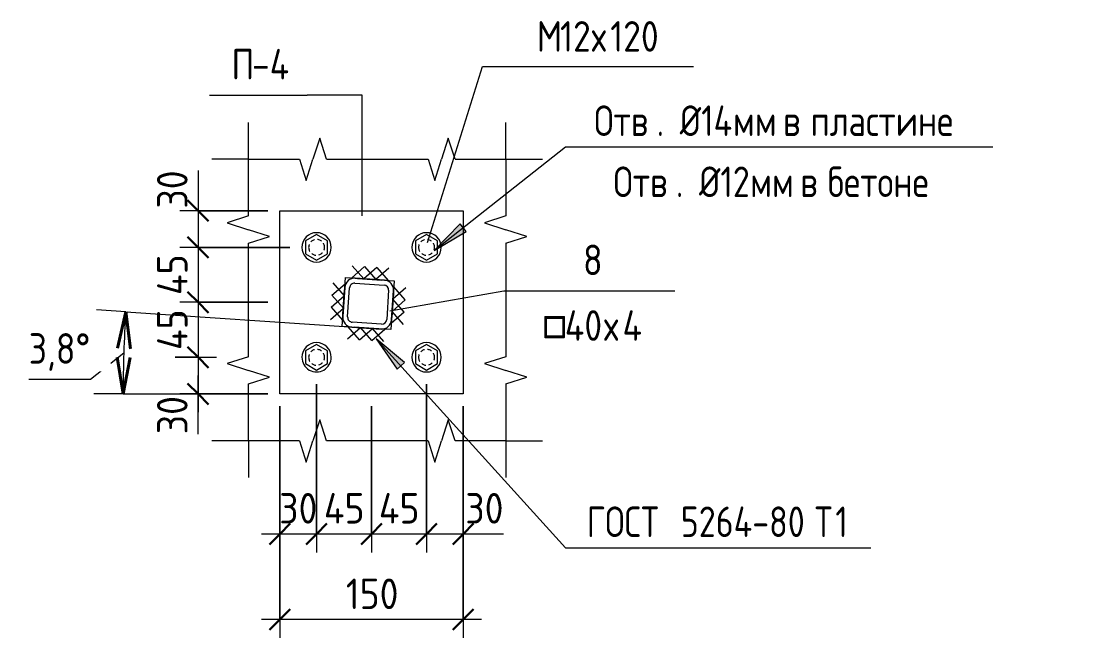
# Model space of a CAD drawing. Header units: millimetres. Extents: x 18265 to 85480, y -42500 to 14888.
# Drawn here: x 67533 to 68396, y 177 to 682 of the extents above; entities that cross this region are included whole.
import ezdxf

# ---------------------------------------------------------------- set-up
doc = ezdxf.new("R2010")
doc.units = ezdxf.units.MM
doc.linetypes.add('01 Штриховая _4 мм_', pattern=[6, 3.5, -2.5])
for name, color, linetype, lineweight in [('AA_Dim', 7, 'Continuous', 9), ('AA_Dim-10', 7, 'Continuous', 9), ('AA_Oformlenie', 7, 'Continuous', 9), ('AA_Vinoska', 7, 'Continuous', 9), ('AF_Balki', 7, 'Continuous', 20), ('KR_Detal', 7, 'Continuous', 20)]:
    doc.layers.add(name, color=color, linetype=linetype, lineweight=lineweight)
doc.styles.add('GOST Common_1', font='GOST_Common.ttf', dxfattribs={"width": 0.85, "height": 25})
doc.styles.add('ISOCPEUR_11', font='isocpeur.TTF', dxfattribs={"width": 0.85, "height": 25})
doc.styles.add('ISOCPEUR_12', font='isocpeur.TTF', dxfattribs={"width": 0.85, "height": 25})
doc.styles.add('ISOCPEUR_14', font='isocpeur.TTF', dxfattribs={"width": 0.9, "height": 25})
doc.dimstyles.new('00_Точн_3_знака__прозр_', dxfattribs={"dimscale": 304.8, "dimtxt": 25.068874, "dimasz": 0.055774, "dimexe": 0.049213, "dimexo": 0.032808, "dimgap": 0.003281, "dimtad": 1, "dimdec": 3, "dimrnd": 0.001, "dimdsep": 46, "dimtxsty": 'ISOCPEUR_14', "dimblk1": 'OBLIQUE', "dimblk2": 'OBLIQUE', "dimsah": 1, "dimcen": 0.09, "dimdle": 0.049213, "dimazin": 0, "dimtfac": 1, "dimtdec": 4, "dimtix": 1, "dimtmove": 0, "dimatfit": 3, "dimfxl": 1, "dimtvp": 1, "dimtolj": 1, "dimtzin": 0, "dimlwd": 18, "dimlwe": 18, "dimarcsym": 2})
doc.dimstyles.new('00_Точн_3_знака__прозр__1', dxfattribs={"dimscale": 304.8, "dimtxt": 25.068874, "dimasz": 0.055774, "dimexe": 0.049213, "dimexo": 0.032808, "dimgap": 0.003281, "dimtad": 1, "dimdec": 3, "dimrnd": 0.001, "dimdsep": 46, "dimtxsty": 'ISOCPEUR_14', "dimblk1": 'OBLIQUE', "dimblk2": 'OBLIQUE', "dimsah": 1, "dimcen": 0.09, "dimdle": 0.049213, "dimazin": 0, "dimtfac": 1, "dimtdec": 4, "dimtix": 1, "dimtmove": 1, "dimatfit": 3, "dimfxl": 1, "dimtvp": 1, "dimtolj": 1, "dimtzin": 0, "dimlwd": 18, "dimlwe": 18, "dimarcsym": 2})
doc.dimstyles.new('Стрелка___полка_1', dxfattribs={"dimscale": 304.8, "dimtxt": 25.068874, "dimasz": 0.098425, "dimexe": 0.07874, "dimexo": 0.049213, "dimgap": 0.016404, "dimtad": 3, "dimtih": 1, "dimtoh": 1, "dimdec": 0, "dimzin": 0, "dimdsep": 46, "dimtxsty": 'ISOCPEUR_12', "dimblk1": 'OPEN30', "dimblk2": 'OPEN30', "dimsah": 1, "dimcen": 0.09, "dimadec": 1, "dimazin": 2, "dimtfac": 1, "dimtdec": 4, "dimtix": 1, "dimtmove": 1, "dimatfit": 3, "dimfxl": 1, "dimtvp": 1, "dimtfill": 1, "dimtolj": 1, "dimtzin": 0, "dimarcsym": 2})

# ---------------------------------------------------------------- blocks, each defined once
blk = doc.blocks.new('354_Прокат Лист _НесКаркас_РабПлоск_ - 354_Прокат Лист _НесКаркас_РабПлоск_-4002315-КР_УЗ_Км_В')
at = {"layer": 'AF_Balki'}
for p, q in [((20595.06, 376.73), (20595.06, 526.73)), ((20595.06, 526.73), (20745.06, 526.73)), ((20745.06, 526.73), (20745.06, 376.73)), ((20745.06, 376.73), (20595.06, 376.73))]:
    blk.add_line(p, q, dxfattribs=at)
blk = doc.blocks.new('354_Анкер клиновой _СоедНесК_РабПлоск_ - M12x120_20-3827929-КР_УЗ_Км_В')
at = {"layer": 'KR_Detal', "lineweight": 9}
for p, q in [((20625.06, 507.12), (20616.06, 501.92)), ((20616.06, 501.92), (20616.06, 491.53)), ((20634.06, 501.92), (20625.06, 507.12)), ((20634.06, 491.53), (20634.06, 501.92)), ((20616.06, 491.53), (20625.06, 486.34)), ((20625.06, 486.34), (20634.06, 491.53))]:
    blk.add_line(p, q, dxfattribs=at)
blk = doc.blocks.new('354_Анкер клиновой _СоедНесК_РабПлоск_ - M12x120_20-3843482-КР_УЗ_Км_В')
at = {"layer": 'KR_Detal', "lineweight": 9}
for p, q in [((20715.06, 507.12), (20706.06, 501.92)), ((20706.06, 501.92), (20706.06, 491.53)), ((20724.06, 501.92), (20715.06, 507.12)), ((20724.06, 491.53), (20724.06, 501.92)), ((20706.06, 491.53), (20715.06, 486.34)), ((20715.06, 486.34), (20724.06, 491.53))]:
    blk.add_line(p, q, dxfattribs=at)
blk = doc.blocks.new('354_Шайба_ГОСТ 11371-78_СоедНесК_РабПлоск_ - Шайба_ГОСТ 11371-78-V120-КР_УЗ_Км_в')
at = {"layer": 'KR_Detal', "lineweight": 9}
for start, end in [(0, 180), (180, 360)]:
    blk.add_arc((20625.06, 496.73), 12, start, end, dxfattribs=at)
at = {"layer": 'KR_Detal', "linetype": '01 Штриховая _4 мм_', "lineweight": 9}
for start, end in [(0, 180), (180, 0)]:
    blk.add_arc((20625.06, 496.73), 6.5, start, end, dxfattribs=at)
blk = doc.blocks.new('354_Шайба_ГОСТ 11371-78_СоедНесК_РабПлоск_ - Шайба_ГОСТ 11371-78-V121-КР_УЗ_Км_в')
at = {"layer": 'KR_Detal', "lineweight": 9}
for start, end in [(360, 180), (180, 360)]:
    blk.add_arc((20715.06, 496.73), 12, start, end, dxfattribs=at)
at = {"layer": 'KR_Detal', "linetype": '01 Штриховая _4 мм_', "lineweight": 9}
for start, end in [(0, 180), (180, 0)]:
    blk.add_arc((20715.06, 496.73), 6.5, start, end, dxfattribs=at)
blk = doc.blocks.new('011_Прямоугольник обрыва _ЭлУзла_ - 011_Прямоугольник обрыва _ЭлУзла_-3887977-КР_УЗ_Км_в')
at = {"layer": 'AA_Oformlenie'}
for p, q in [((20569.31, 522.43), (20569.31, 568.81)), ((20569.31, 568.81), (20610.95, 568.81)), ((20633.22, 568.81), (20716.25, 568.81)), ((20738.51, 568.81), (20779.9, 568.81)), ((20779.9, 568.81), (20779.9, 522.43)), ((20569.31, 407.16), (20569.31, 500.17)), ((20779.9, 500.17), (20779.9, 407.16)), ((20569.31, 338.26), (20569.31, 384.9)), ((20779.9, 384.9), (20779.9, 338.26)), ((20610.95, 338.26), (20569.31, 338.26)), ((20716.25, 338.26), (20633.22, 338.26)), ((20779.9, 338.26), (20738.51, 338.26))]:
    blk.add_line(p, q, dxfattribs=at)
blk = doc.blocks.new('Последовательность узлов - Сплошная 2мм М5-2304530-КР_УЗ_Км_В')
at = {"layer": 'AA_Oformlenie'}
for p, q in [((20665.92, 430.7), (20645.96, 432.04)), ((20660.26, 421.06), (20650.95, 431.71)), ((20650.28, 421.73), (20660.93, 431.04)), ((20675.9, 430.03), (20655.94, 431.37)), ((20660.26, 421.06), (20670.91, 430.37)), ((20670.24, 420.39), (20660.93, 431.04)), ((20685.87, 429.36), (20665.92, 430.7)), ((20670.24, 420.39), (20680.88, 429.7)), ((20680.21, 419.72), (20670.91, 430.37))]:
    blk.add_line(p, q, dxfattribs=at)
blk = doc.blocks.new('DIMBLOCK88-КР_УЗ_Км_в')
at = {"layer": 'AA_Dim-10', "lineweight": 18}
for p, q in [((67864.71, 384.73), (67864.71, 247.1)), ((67864.71, 262.1), (67864.71, 384.73)), ((67894.71, 366.73), (67894.71, 247.1)), ((67894.71, 262.1), (67894.71, 366.73)), ((67909.71, 262.1), (67864.71, 262.1)), ((67886.42, 262.1), (67879.71, 262.1)), ((67927.64, 262.1), (67886.42, 262.1))]:
    blk.add_line(p, q, dxfattribs=at)
at = {"layer": 'AA_Dim-10', "lineweight": 30}
for p, q in [((67864.71, 262.1), (67873.21, 270.6)), ((67894.71, 262.1), (67903.21, 270.6)), ((67864.71, 262.1), (67856.21, 253.6)), ((67894.71, 262.1), (67886.21, 253.6))]:
    blk.add_line(p, q, dxfattribs=at)
at = {"layer": 'AA_Dim-10', "color": 0, "lineweight": 18, "insert": (67896.42, 295.67), "char_height": 25, "width": 37.4614, "attachment_point": 1, "line_spacing_factor": 1.135194, "style": 'ISOCPEUR_14'}
blk.add_mtext('30', dxfattribs=at)
blk = doc.blocks.new('_Oblique')
at = {"color": 0, "linetype": 'ByBlock', "lineweight": -2}
blk.add_line((-0.5, -0.5), (0.5, 0.5), dxfattribs=at)
blk = doc.blocks.new('DIMBLOCK89-КР_УЗ_Км_в')
at = {"layer": 'AA_Dim-10', "lineweight": 18}
for p, q in [((67864.71, 384.73), (67864.71, 247.1)), ((67864.71, 262.1), (67864.71, 384.73)), ((67819.71, 366.73), (67819.71, 247.1)), ((67819.71, 262.1), (67819.71, 366.73)), ((67864.71, 262.1), (67819.71, 262.1))]:
    blk.add_line(p, q, dxfattribs=at)
at = {"layer": 'AA_Dim-10', "lineweight": 30}
for p, q in [((67819.71, 262.1), (67828.21, 270.6)), ((67864.71, 262.1), (67873.21, 270.6)), ((67819.71, 262.1), (67811.21, 253.6)), ((67864.71, 262.1), (67856.21, 253.6))]:
    blk.add_line(p, q, dxfattribs=at)
at = {"layer": 'AA_Dim-10', "color": 0, "lineweight": 18, "insert": (67825.65, 295.67), "char_height": 25, "width": 39.7318, "attachment_point": 1, "line_spacing_factor": 1.135194, "style": 'ISOCPEUR_14'}
blk.add_mtext('45', dxfattribs=at)
blk = doc.blocks.new('DIMBLOCK90-КР_УЗ_Км_в')
at = {"layer": 'AA_Dim-10', "lineweight": 18}
for p, q in [((67774.71, 384.73), (67774.71, 247.1)), ((67774.71, 262.1), (67774.71, 384.73)), ((67819.71, 366.73), (67819.71, 247.1)), ((67819.71, 262.1), (67819.71, 366.73)), ((67819.71, 262.1), (67774.71, 262.1))]:
    blk.add_line(p, q, dxfattribs=at)
at = {"layer": 'AA_Dim-10', "lineweight": 30}
for p, q in [((67774.71, 262.1), (67783.21, 270.6)), ((67819.71, 262.1), (67828.21, 270.6)), ((67774.71, 262.1), (67766.21, 253.6)), ((67819.71, 262.1), (67811.21, 253.6))]:
    blk.add_line(p, q, dxfattribs=at)
at = {"layer": 'AA_Dim-10', "color": 0, "lineweight": 18, "insert": (67780.65, 295.67), "char_height": 25, "width": 39.7318, "attachment_point": 1, "line_spacing_factor": 1.135194, "style": 'ISOCPEUR_14'}
blk.add_mtext('45', dxfattribs=at)
blk = doc.blocks.new('DIMBLOCK91-КР_УЗ_Км_в')
at = {"layer": 'AA_Dim-10', "lineweight": 18}
for p, q in [((67774.71, 384.73), (67774.71, 247.1)), ((67774.71, 262.1), (67774.71, 384.73)), ((67744.71, 366.73), (67744.71, 247.1)), ((67744.71, 262.1), (67744.71, 366.73)), ((67774.71, 262.1), (67729.71, 262.1))]:
    blk.add_line(p, q, dxfattribs=at)
at = {"layer": 'AA_Dim-10', "lineweight": 30}
for p, q in [((67744.71, 262.1), (67753.21, 270.6)), ((67774.71, 262.1), (67783.21, 270.6)), ((67744.71, 262.1), (67736.21, 253.6)), ((67774.71, 262.1), (67766.21, 253.6))]:
    blk.add_line(p, q, dxfattribs=at)
at = {"layer": 'AA_Dim-10', "color": 0, "lineweight": 18, "insert": (67744.1, 295.67), "char_height": 25, "width": 37.4614, "attachment_point": 1, "line_spacing_factor": 1.135194, "style": 'ISOCPEUR_14'}
blk.add_mtext('30', dxfattribs=at)
blk = doc.blocks.new('DIMBLOCK92-КР_УЗ_Км_в')
at = {"layer": 'AA_Dim-10', "lineweight": 18}
for p, q in [((67677.68, 559.66), (67677.68, 518.44)), ((67677.68, 541.73), (67677.68, 496.73)), ((67734.71, 526.73), (67662.68, 526.73)), ((67677.68, 526.73), (67734.71, 526.73)), ((67677.68, 518.44), (67677.68, 511.73)), ((67752.71, 496.73), (67662.68, 496.73)), ((67677.68, 496.73), (67752.71, 496.73))]:
    blk.add_line(p, q, dxfattribs=at)
at = {"layer": 'AA_Dim-10', "lineweight": 30}
for p, q in [((67677.68, 526.73), (67669.18, 535.23)), ((67677.68, 526.73), (67686.18, 518.23)), ((67677.68, 496.73), (67669.18, 505.23)), ((67677.68, 496.73), (67686.18, 488.23))]:
    blk.add_line(p, q, dxfattribs=at)
at = {"layer": 'AA_Dim-10', "color": 0, "lineweight": 18, "insert": (67644.11, 528.44), "char_height": 25, "width": 37.4614, "attachment_point": 1, "rotation": 90, "line_spacing_factor": 1.135194, "style": 'ISOCPEUR_14'}
blk.add_mtext('30', dxfattribs=at)
blk = doc.blocks.new('DIMBLOCK93-КР_УЗ_Км_в')
at = {"layer": 'AA_Dim-10', "lineweight": 30}
for p, q in [((67677.68, 496.73), (67669.18, 505.23)), ((67677.68, 496.73), (67686.18, 488.23)), ((67677.68, 451.73), (67669.18, 460.23)), ((67677.68, 451.73), (67686.18, 443.23))]:
    blk.add_line(p, q, dxfattribs=at)
at = {"layer": 'AA_Dim-10', "lineweight": 18}
for p, q in [((67752.71, 496.73), (67662.68, 496.73)), ((67677.68, 496.73), (67677.68, 451.73)), ((67677.68, 496.73), (67752.71, 496.73)), ((67734.71, 451.73), (67662.68, 451.73)), ((67677.68, 451.73), (67734.71, 451.73))]:
    blk.add_line(p, q, dxfattribs=at)
at = {"layer": 'AA_Dim-10', "color": 0, "lineweight": 18, "insert": (67644.11, 457.67), "char_height": 25, "width": 39.7318, "attachment_point": 1, "rotation": 90, "line_spacing_factor": 1.135194, "style": 'ISOCPEUR_14'}
blk.add_mtext('45', dxfattribs=at)
blk = doc.blocks.new('DIMBLOCK94-КР_УЗ_Км_в')
at = {"layer": 'AA_Dim-10', "lineweight": 30}
for p, q in [((67677.68, 451.73), (67669.18, 460.23)), ((67677.68, 451.73), (67686.18, 443.23)), ((67677.68, 406.73), (67669.18, 415.23)), ((67677.68, 406.73), (67686.18, 398.23))]:
    blk.add_line(p, q, dxfattribs=at)
at = {"layer": 'AA_Dim-10', "lineweight": 18}
for p, q in [((67734.71, 451.73), (67662.68, 451.73)), ((67677.68, 451.73), (67677.68, 406.73)), ((67677.68, 451.73), (67734.71, 451.73)), ((67659.05, 406.73), (67692.68, 406.73)), ((67677.68, 406.73), (67659.05, 406.73))]:
    blk.add_line(p, q, dxfattribs=at)
at = {"layer": 'AA_Dim-10', "color": 0, "lineweight": 18, "insert": (67644.11, 412.67), "char_height": 25, "width": 39.7318, "attachment_point": 1, "rotation": 90, "line_spacing_factor": 1.135194, "style": 'ISOCPEUR_14'}
blk.add_mtext('45', dxfattribs=at)
blk = doc.blocks.new('DIMBLOCK95-КР_УЗ_Км_в')
at = {"layer": 'AA_Dim-10', "lineweight": 30}
for p, q in [((67677.68, 406.73), (67669.18, 415.23)), ((67677.68, 406.73), (67686.18, 398.23)), ((67677.68, 376.73), (67669.18, 385.23)), ((67677.68, 376.73), (67686.18, 368.23))]:
    blk.add_line(p, q, dxfattribs=at)
at = {"layer": 'AA_Dim-10', "lineweight": 18}
for p, q in [((67659.05, 406.73), (67692.68, 406.73)), ((67677.68, 406.73), (67659.05, 406.73)), ((67677.68, 406.73), (67677.68, 361.73)), ((67677.68, 385.01), (67677.68, 391.73)), ((67677.68, 343.79), (67677.68, 385.01)), ((67734.71, 376.73), (67662.68, 376.73)), ((67677.68, 376.73), (67734.71, 376.73))]:
    blk.add_line(p, q, dxfattribs=at)
at = {"layer": 'AA_Dim-10', "color": 0, "lineweight": 18, "insert": (67644.11, 343.79), "char_height": 25, "width": 37.4614, "attachment_point": 1, "rotation": 90, "line_spacing_factor": 1.135194, "style": 'ISOCPEUR_14'}
blk.add_mtext('30', dxfattribs=at)
blk = doc.blocks.new('043_М_Балки_Полка - Позиция_дп8-V143-КР_УЗ_Км_в')
at = {"layer": 'AA_Vinoska'}
blk.add_line((20537.43, 621.18), (20617.43, 621.18), dxfattribs=at)
blk = doc.blocks.new('043_М_Балки_Полка - Позиция_Наименование_дп14-V144-КР_УЗ_Км_в')
at = {"layer": 'AA_Vinoska'}
blk.add_line((20778.38, 461.02), (20918.38, 461.02), dxfattribs=at)
blk = doc.blocks.new('043_М_Балки_Полка_СоедНК_ - Наименование краткое_дп16-V145-КР_УЗ_Км_в')
at = {"layer": 'AA_Vinoska'}
blk.add_line((20773.46, 644.76), (20933.46, 644.76), dxfattribs=at)
blk = doc.blocks.new('010_Текст с выноской - Текст 2 строки _стрелка_-V146-КР_УЗ_Км_в')
at = {"layer": 'AA_Vinoska'}
blk.add_line((20828.67, 579.04), (21178.67, 579.04), dxfattribs=at)
blk = doc.blocks.new('010_Текст с выноской - Текст 2 строки _стрелка_-V147-КР_УЗ_Км_в')
at = {"layer": 'AA_Vinoska'}
blk.add_line((20828.67, 250.81), (21078.67, 250.81), dxfattribs=at)
blk = doc.blocks.new('DIMBLOCK96-КР_УЗ_Км_в')
at = {"layer": 'AA_Dim-10'}
for p, q in [((67618.58, 443.92), (67594.64, 445.53)), ((67618.58, 443.92), (67618.58, 443.92)), ((67618.58, 443.92), (67805.51, 431.38)), ((67589.71, 388.88), (67616.89, 410.34)), ((67539.1, 388.88), (67589.71, 388.88)), ((67616.33, 376.73), (67592.33, 376.73)), ((67616.33, 376.73), (67729.71, 376.73))]:
    blk.add_line(p, q, dxfattribs=at)
at = {"layer": 'AA_Dim-10', "lineweight": 40}
for p, q in [((67618.58, 443.92), (67611.74, 414.24)), ((67618.58, 443.92), (67622.31, 413.69)), ((67616.33, 376.73), (67611.5, 406.8)), ((67616.33, 376.73), (67622.07, 406.64))]:
    blk.add_line(p, q, dxfattribs=at)
at = {"layer": 'AA_Dim-10'}
blk.add_arc((68619.68, 376.73), 1003.35, 176.16, 180, dxfattribs=at)
blk.add_arc((68619.68, 376.73), 1003.35, 176.16, 180, dxfattribs=at)
at = {"layer": 'AA_Dim-10', "color": 0, "insert": (67539.1, 426.45), "char_height": 25, "width": 60.7329, "attachment_point": 1, "line_spacing_factor": 1.135194, "style": 'ISOCPEUR_12', "bg_fill": 3, "box_fill_scale": 1.25, "bg_fill_color": 256, "bg_fill_true_color": 13158600, "bg_fill_transparency": 0}
blk.add_mtext('3,8°', dxfattribs=at)
blk = doc.blocks.new('_Open30')
at = {"color": 0, "linetype": 'ByBlock', "lineweight": -2}
for p, q in [((-1, 0.268), (0, 0)), ((0, 0), (-1, -0.268)), ((0, 0), (-1, 0))]:
    blk.add_line(p, q, dxfattribs=at)
blk = doc.blocks.new('DIMBLOCK97-КР_УЗ_Км_в')
at = {"layer": 'AA_Dim-10', "lineweight": 18}
for p, q in [((67744.71, 366.73), (67744.71, 177.1)), ((67744.71, 192.1), (67744.71, 366.73)), ((67894.71, 366.73), (67894.71, 177.1)), ((67894.71, 192.1), (67894.71, 366.73)), ((67909.71, 192.1), (67729.71, 192.1))]:
    blk.add_line(p, q, dxfattribs=at)
at = {"layer": 'AA_Dim-10', "lineweight": 30}
for p, q in [((67744.71, 192.1), (67753.21, 200.6)), ((67894.71, 192.1), (67903.21, 200.6)), ((67744.71, 192.1), (67736.21, 183.6)), ((67894.71, 192.1), (67886.21, 183.6))]:
    blk.add_line(p, q, dxfattribs=at)
at = {"layer": 'AA_Dim-10', "color": 0, "lineweight": 18, "insert": (67798.66, 225.67), "char_height": 25, "width": 50.5161, "attachment_point": 1, "line_spacing_factor": 1.135194, "style": 'ISOCPEUR_14'}
blk.add_mtext('150', dxfattribs=at)

msp = doc.modelspace()

# ---------------------------------------------------------------- hatches: boundary and pattern name
at = {"layer": 'AA_Vinoska'}
for points in [[(67871.0087, 494.2191), (67896.9938, 509.723), (67892.0957, 515.9202)], [(67823.5938, 421.9687), (67840.7821, 397.0657), (67846.6418, 402.3629)]]:
    msp.add_hatch(color=256, dxfattribs=at).paths.add_polyline_path(points)

# ---------------------------------------------------------------- linework, layer by layer
for p, q in [((67865.5056, 500.7212), (67910.4993, 644.7608)), ((67910.4993, 644.7608), (67923.101, 644.7608)), ((67812.092, 621.1843), (67767.0798, 621.1843)), ((67812.092, 522.4143), (67812.092, 621.1843)), ((67718.9511, 568.8081), (67718.9511, 598.8081)), ((67929.5442, 568.8081), (67929.5442, 598.8081)), ((67777.2303, 586.1381), (67771.5994, 568.8081)), ((67782.8611, 568.8081), (67777.2303, 586.1381)), ((67871.0087, 494.2191), (67978.3186, 579.0351)), ((67882.5268, 586.1381), (67876.8959, 568.8081)), ((67888.1576, 568.8081), (67882.5268, 586.1381)), ((67718.9511, 568.8081), (67688.9511, 568.8081)), ((67760.5994, 568.8081), (67766.0994, 551.4876)), ((67766.0994, 551.4876), (67771.5994, 568.8081)), ((67865.8959, 568.8081), (67871.3959, 551.4876)), ((67871.3959, 551.4876), (67876.8959, 568.8081)), ((67929.5442, 568.8081), (67959.5442, 568.8081)), ((67718.9511, 522.4334), (67701.6211, 516.8025)), ((67929.5442, 522.4334), (67912.2141, 516.8025)), ((67701.6211, 516.8025), (67718.9511, 511.1717)), ((67736.2716, 505.6717), (67718.9511, 511.1717)), ((67892.0957, 515.9202), (67871.0087, 494.2191)), ((67871.0087, 494.2191), (67896.9938, 509.723)), ((67896.9938, 509.723), (67892.0957, 515.9202)), ((67912.2141, 516.8025), (67929.5442, 511.1717)), ((67946.8647, 505.6717), (67929.5442, 511.1717)), ((67718.9511, 500.1717), (67736.2716, 505.6717)), ((67929.5442, 500.1717), (67946.8647, 505.6717)), ((67834.6347, 444.8198), (67928.0294, 461.0174)), ((67823.5938, 421.9687), (67840.7821, 397.0657)), ((67846.6418, 402.3629), (67823.5938, 421.9687)), ((67823.5938, 421.9687), (67978.3186, 250.8149)), ((67718.9511, 407.1607), (67701.6211, 401.5298)), ((67929.5442, 407.1607), (67912.2141, 401.5298)), ((67701.6211, 401.5298), (67718.9511, 395.8989)), ((67840.7821, 397.0657), (67846.6418, 402.3629)), ((67912.2141, 401.5298), (67929.5442, 395.8989)), ((67736.2716, 390.3989), (67718.9511, 395.8989)), ((67718.9511, 384.8989), (67736.2716, 390.3989)), ((67946.8647, 390.3989), (67929.5442, 395.8989)), ((67929.5442, 384.8989), (67946.8647, 390.3989)), ((67777.2303, 355.5926), (67771.5994, 338.2625)), ((67782.8611, 338.2625), (67777.2303, 355.5926)), ((67882.5268, 355.5926), (67876.8959, 338.2625)), ((67888.1576, 338.2625), (67882.5268, 355.5926)), ((67718.9511, 338.2625), (67688.9511, 338.2625)), ((67718.9511, 338.2625), (67718.9511, 308.2625)), ((67760.5994, 338.2625), (67766.0994, 320.942)), ((67766.0994, 320.942), (67771.5994, 338.2625)), ((67865.8959, 338.2625), (67871.3959, 320.942)), ((67871.3959, 320.942), (67876.8959, 338.2625)), ((67929.5442, 338.2625), (67959.5442, 338.2625)), ((67929.5442, 338.2625), (67929.5442, 308.2625))]:
    msp.add_line(p, q, dxfattribs=at)
at = {"layer": 'AF_Balki'}
for p, q in [((67806.0018, 467.4239), (67829.948, 465.8166)), ((67830.2158, 469.8076), (67806.2697, 471.4149)), ((67797.7519, 463.9686), (67796.1446, 440.0225)), ((67800.1356, 439.7546), (67801.7429, 463.7007)), ((67833.6711, 461.5577), (67832.0638, 437.6115)), ((67836.0548, 437.3437), (67837.6621, 461.2898)), ((67827.8049, 433.8884), (67803.8588, 435.4957)), ((67803.5909, 431.5047), (67827.537, 429.8974))]:
    msp.add_line(p, q, dxfattribs=at)
for centre, radius, start, end in [((67805.734, 463.4328), 8, 86.16, 176.16), ((67805.734, 463.4328), 4, 86.16, 176.16), ((67829.6801, 461.8255), 8, 356.16, 86.16), ((67829.6801, 461.8255), 4, 356.16, 86.16), ((67804.1267, 439.4867), 8, 176.16, 266.16), ((67804.1267, 439.4867), 4, 176.16, 266.16), ((67828.0728, 437.8794), 8, 266.16, 356.16), ((67828.0728, 437.8794), 4, 266.16, 356.16)]:
    msp.add_arc(centre, radius, start, end, dxfattribs=at)

# ---------------------------------------------------------------- block references
at = {"layer": 'AA_Oformlenie'}
for p, rotation in [((67366.2472, 21117.9139), 269.9999999999995), ((88484.1611, 901.3123), 180), ((68267.5595, -20216.6016), 89.99999999999116)]:
    msp.add_blockref('Последовательность узлов - Сплошная 2мм М5-2304530-КР_УЗ_Км_В', p, dxfattribs=dict(at, rotation=rotation))
for name in ['011_Прямоугольник обрыва _ЭлУзла_ - 011_Прямоугольник обрыва _ЭлУзла_-3887977-КР_УЗ_Км_в', 'Последовательность узлов - Сплошная 2мм М5-2304530-КР_УЗ_Км_В']:
    msp.add_blockref(name, (47149.6456, 0), dxfattribs=at)
at = {"layer": 'AA_Vinoska'}
for name in ['043_М_Балки_Полка_СоедНК_ - Наименование краткое_дп16-V145-КР_УЗ_Км_в', '043_М_Балки_Полка - Позиция_дп8-V143-КР_УЗ_Км_в', '010_Текст с выноской - Текст 2 строки _стрелка_-V146-КР_УЗ_Км_в', '043_М_Балки_Полка - Позиция_Наименование_дп14-V144-КР_УЗ_Км_в', '010_Текст с выноской - Текст 2 строки _стрелка_-V147-КР_УЗ_Км_в']:
    msp.add_blockref(name, (47149.6456, 0), dxfattribs=at)
at = {"layer": 'AF_Balki'}
msp.add_blockref('354_Прокат Лист _НесКаркас_РабПлоск_ - 354_Прокат Лист _НесКаркас_РабПлоск_-4002315-КР_УЗ_Км_В', (47149.6456, 0), dxfattribs=at)
at = {"layer": 'KR_Detal', "lineweight": 9}
for name in ['354_Анкер клиновой _СоедНесК_РабПлоск_ - M12x120_20-3827929-КР_УЗ_Км_В', '354_Анкер клиновой _СоедНесК_РабПлоск_ - M12x120_20-3843482-КР_УЗ_Км_В']:
    msp.add_blockref(name, (47149.6456, 0), dxfattribs=at)
at = {"layer": 'KR_Detal', "linetype": '01 Штриховая _4 мм_', "lineweight": 9}
for name in ['354_Шайба_ГОСТ 11371-78_СоедНесК_РабПлоск_ - Шайба_ГОСТ 11371-78-V120-КР_УЗ_Км_в', '354_Шайба_ГОСТ 11371-78_СоедНесК_РабПлоск_ - Шайба_ГОСТ 11371-78-V121-КР_УЗ_Км_в']:
    msp.add_blockref(name, (47149.6456, 0), dxfattribs=at)
at = {"layer": 'KR_Detal', "lineweight": 9, "rotation": 180}
for name in ['354_Анкер клиновой _СоедНесК_РабПлоск_ - M12x120_20-3843482-КР_УЗ_Км_В', '354_Анкер клиновой _СоедНесК_РабПлоск_ - M12x120_20-3827929-КР_УЗ_Км_В']:
    msp.add_blockref(name, (88489.7689, 903.4553), dxfattribs=at)
at = {"layer": 'KR_Detal', "linetype": '01 Штриховая _4 мм_', "lineweight": 9, "rotation": 180}
for name in ['354_Шайба_ГОСТ 11371-78_СоедНесК_РабПлоск_ - Шайба_ГОСТ 11371-78-V121-КР_УЗ_Км_в', '354_Шайба_ГОСТ 11371-78_СоедНесК_РабПлоск_ - Шайба_ГОСТ 11371-78-V120-КР_УЗ_Км_в']:
    msp.add_blockref(name, (88489.7689, 903.4553), dxfattribs=at)

# ---------------------------------------------------------------- texts
at = {"layer": 'AA_Vinoska', "char_height": 25, "attachment_point": 1}
for s, insert, width, style in [('\\fISOCPEUR|b0|i0|c204|p34|;\\W.85;М', (67954.842, 681.8644), 23.168769, 'ISOCPEUR_12'), ('12', (67973.9581, 681.8644), 31.345981, 'ISOCPEUR_12'), ('\\fISOCPEUR|b0|i0|c204|p34|;\\W.85;х', (67999.8212, 681.8644), 18.398728, 'ISOCPEUR_12'), ('120', (68015.0016, 681.8644), 49.744709, 'ISOCPEUR_12'), ('\\fISOCPEUR|b0|i0|c204|p34|;\\W.85;П', (67704.9584, 659.1195), 20.443031, 'ISOCPEUR_12'), ('-4', (67721.8256, 659.1195), 38.841759, 'ISOCPEUR_12'), ('Отв', (68001.8939, 612.8582), 62.010528, 'GOST Common_1'), ('. Ø14', (68053.0577, 612.8582), 75.639216, 'GOST Common_1'), ('мм', (68115.4663, 612.8582), 40.886063, 'GOST Common_1'), ('\\fGOST Common|b0|i0|c204|p34|;\\W.85; ', (68149.2007, 612.8582), 8.858647, 'GOST Common_1'), ('\\fGOST Common|b0|i0|c204|p34|;\\W.85;в', (68156.5098, 612.8582), 18.398728, 'GOST Common_1'), ('\\fGOST Common|b0|i0|c204|p34|;\\W.85; ', (68171.6903, 612.8582), 8.858647, 'GOST Common_1'), ('пластине', (68178.9994, 612.8582), 151.278431, 'GOST Common_1'), ('Отв', (68017.6614, 562.8582), 62.010528, 'GOST Common_1'), ('. Ø12', (68068.8252, 562.8582), 73.594912, 'GOST Common_1'), ('\\fGOST Common|b0|i0|c204|p34|;\\W.85; ', (68163.2815, 562.8582), 8.858647, 'GOST Common_1'), ('\\fGOST Common|b0|i0|c204|p34|;\\W.85; ', (68185.7711, 562.8582), 8.858647, 'GOST Common_1'), ('бетоне', (68193.0802, 562.8582), 115.162409, 'GOST Common_1'), ('мм', (68129.5471, 562.8582), 40.886063, 'GOST Common_1'), ('\\fGOST Common|b0|i0|c204|p34|;\\W.85;в', (68170.5906, 562.8582), 18.398728, 'GOST Common_1'), ('\\fISOCPEUR|b0|i0|c204|p34|;\\W.85;8', (67992.7804, 498.9526), 18.398728, 'ISOCPEUR_12'), ('\\fISOCPEUR|b0|i0|c130|p34|;\\W.85;□', (67958.7379, 445.2429), 23.168769, 'ISOCPEUR_11'), ('40', (67977.854, 445.2429), 38.841759, 'ISOCPEUR_12'), ('\\fISOCPEUR|b0|i0|c204|p34|;\\W.85;4', (68025.0822, 445.2429), 20.443031, 'ISOCPEUR_12'), ('\\fISOCPEUR|b0|i0|c204|p34|;\\W.85;х', (68009.9017, 445.2429), 18.398728, 'ISOCPEUR_12'), ('ГОСТ', (67995.7539, 284.638), 77.683519, 'GOST Common_1'), (' 5264-80 ', (68059.8493, 284.638), 148.552694, 'GOST Common_1'), ('\\fGOST Common|b0|i0|c204|p34|;\\W.85;Т', (68182.4175, 284.638), 20.443031, 'GOST Common_1'), ('\\fGOST Common|b0|i0|c204|p34|;\\W.85;1', (68199.2847, 284.638), 12.947253, 'GOST Common_1')]:
    msp.add_mtext(s, dxfattribs=dict(at, insert=insert, width=width, style=style))

# ---------------------------------------------------------------- dimensions: what is measured, and where the dimension line sits
at = {"layer": 'AA_Dim', "lineweight": 18}
for base, p1, p2, override, picture, middle in [((67677.676, 496.7277), (67744.7072, 526.7277), (67762.7072, 496.7277), {"dimpost": '<>', "dimfxl": 34.985711}, 'DIMBLOCK92-КР_УЗ_Км_в', (67660.7747, 547.1744)), ((67677.676, 376.7277), (67669.0456, 406.7277), (67744.7072, 376.7277), {"dimpost": '<>', "dimfxl": 81.392196}, 'DIMBLOCK95-КР_УЗ_Км_в', (67660.7747, 362.5244))]:
    dim = msp.add_linear_dim(base=base, p1=p1, p2=p2, angle=90, dimstyle='00_Точн_3_знака__прозр__1', override=override, dxfattribs=at)
    dim.commit()
    dim.dimension.update_dxf_attribs({"geometry": picture, "text_midpoint": middle, "dimtype": 160, "text_rotation": 90})
for base, p1, p2, override, picture, middle in [((67677.676, 451.7277), (67762.7072, 496.7277), (67744.7072, 451.7277), {"dimpost": '<>', "dimfxl": 48.466483}, 'DIMBLOCK93-КР_УЗ_Км_в', (67664.176, 474.2277)), ((67677.676, 406.7277), (67744.7072, 451.7277), (67669.0456, 406.7277), {"dimpost": '<>', "dimfxl": 88.032321}, 'DIMBLOCK94-КР_УЗ_Км_в', (67664.176, 429.2277))]:
    dim = msp.add_linear_dim(base=base, p1=p1, p2=p2, angle=90, dimstyle='00_Точн_3_знака__прозр_', override=override, dxfattribs=at)
    dim.commit()
    dim.dimension.update_dxf_attribs({"geometry": picture, "text_midpoint": middle})
for base, p1, p2, override, picture, middle in [((67744.7072, 262.0974), (67774.7072, 394.7277), (67744.7072, 376.7277), {"dimpost": '<>', "dimfxl": 34.985711}, 'DIMBLOCK91-КР_УЗ_Км_в', (67759.7072, 275.5974)), ((67774.7072, 262.0974), (67819.7072, 376.7277), (67774.7072, 394.7277), {"dimpost": '<>', "dimfxl": 48.466483}, 'DIMBLOCK90-КР_УЗ_Км_в', (67797.2072, 275.5974)), ((67819.7072, 262.0974), (67864.7072, 394.7277), (67819.7072, 376.7277), {"dimpost": '<>', "dimfxl": 48.466483}, 'DIMBLOCK89-КР_УЗ_Км_в', (67842.2072, 275.5974))]:
    dim = msp.add_linear_dim(base=base, p1=p1, p2=p2, dimstyle='00_Точн_3_знака__прозр_', override=override, dxfattribs=at)
    dim.commit()
    dim.dimension.update_dxf_attribs({"geometry": picture, "text_midpoint": middle})
dim = msp.add_linear_dim(base=(67864.7072, 262.0974), p1=(67894.7072, 376.7277), p2=(67864.7072, 394.7277), dimstyle='00_Точн_3_знака__прозр__1', override={"dimpost": '<>', "dimfxl": 34.985711}, dxfattribs=at)
dim.commit()
dim.dimension.update_dxf_attribs({"geometry": 'DIMBLOCK88-КР_УЗ_Км_в', "text_midpoint": (67915.154, 278.9987), "dimtype": 160})

# ---------------------------------------------------------------- next in the draw order: dimensions: what is measured, and where the dimension line sits
at = {"layer": 'AA_Dim'}
dim = msp.add_angular_dim_3p(base=(67617.3308, 421.543), center=(68619.6824, 376.7277), p1=(67820.4797, 430.3711), p2=(67744.7072, 376.7277), dimstyle='Стрелка___полка_1', override={"dimpost": '<>', "dimfxl": 92.838999}, dxfattribs=at)
dim.commit()
dim.dimension.update_dxf_attribs({"geometry": 'DIMBLOCK96-КР_УЗ_Км_в', "text_midpoint": (67569.4704, 409.7791), "dimtype": 165})

# ---------------------------------------------------------------- next in the draw order: dimensions: what is measured, and where the dimension line sits
at = {"layer": 'AA_Dim', "lineweight": 18}
dim = msp.add_linear_dim(base=(67744.7072, 192.0974), p1=(67894.7072, 376.7277), p2=(67744.7072, 376.7277), dimstyle='00_Точн_3_знака__прозр_', override={"dimpost": '<>', "dimfxl": 150}, dxfattribs=at)
dim.commit()
dim.dimension.update_dxf_attribs({"geometry": 'DIMBLOCK97-КР_УЗ_Км_в', "text_midpoint": (67819.7072, 205.5974)})

doc.saveas('drawing.dxf')
